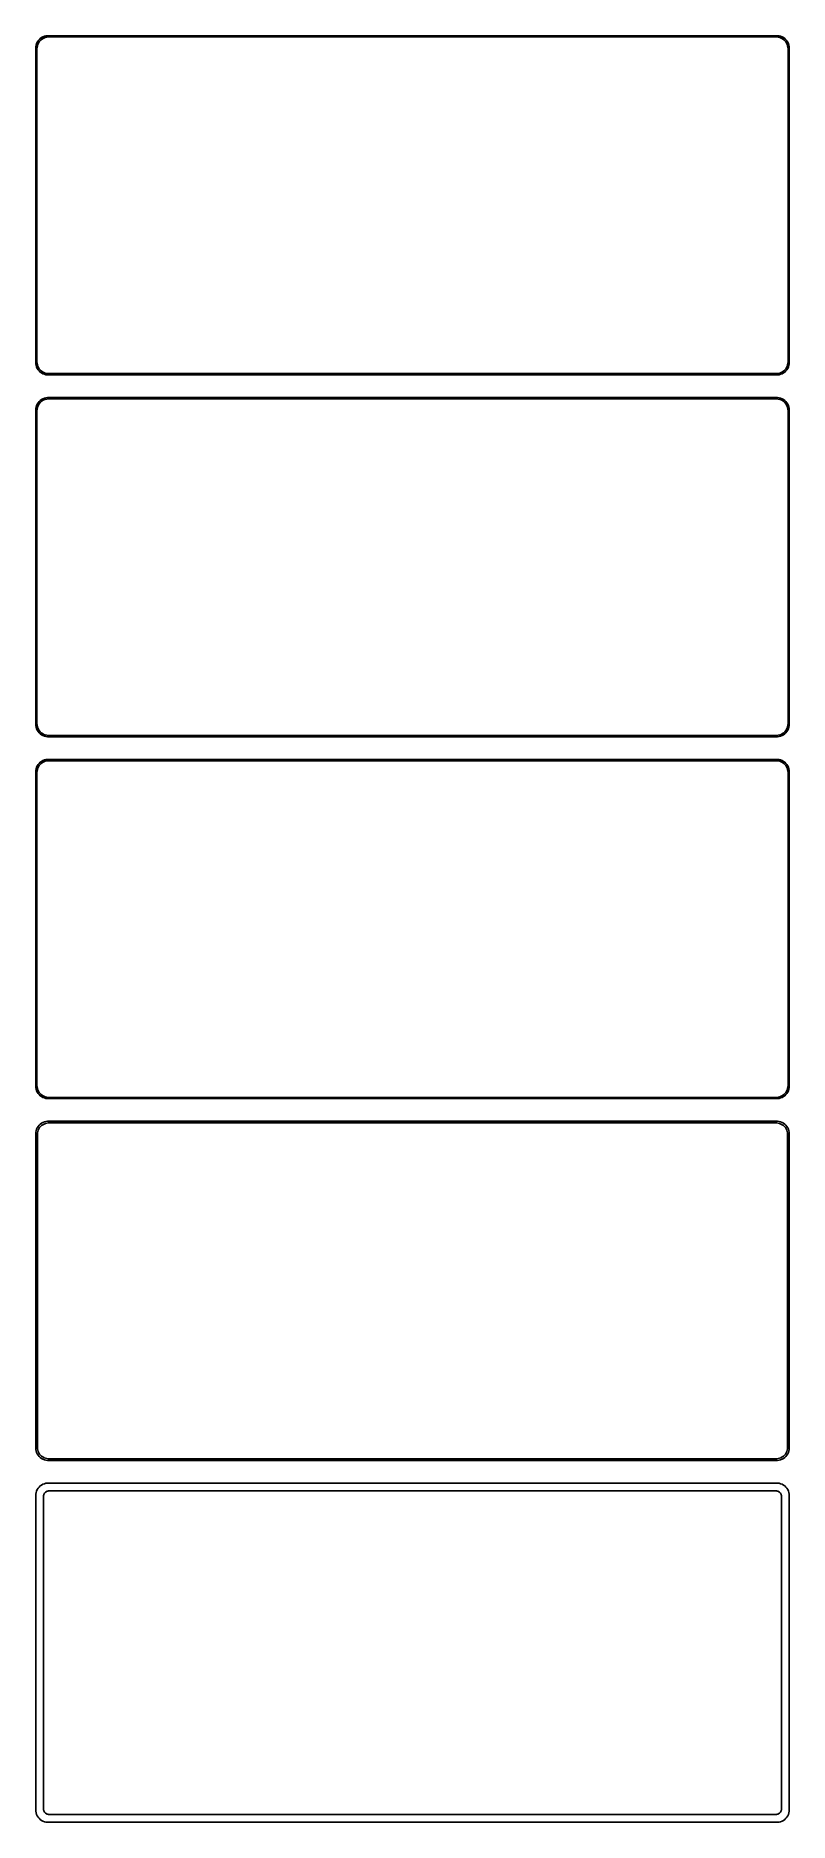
# Model space of a CAD drawing. Header units: metres. Extents: x -150 to 150, y 653 to 1363.
import ezdxf

# ---------------------------------------------------------------- set-up
doc = ezdxf.new("R2010")
doc.units = ezdxf.units.M

msp = doc.modelspace()

# ---------------------------------------------------------------- linework, layer by layer
for p, q in [((-149.961, 1359.13), (-150, 1358.5)), ((-150, 1358.5), (-150, 1233.5)), ((-149.843, 1359.74), (-149.961, 1359.13)), ((-149.649, 1360.34), (-149.843, 1359.74)), ((-149.382, 1360.91), (-149.649, 1360.34)), ((-149.5, 1358.25), (-149.463, 1358.85)), ((-149.5, 1233.75), (-149.5, 1358.25)), ((-149.463, 1358.85), (-149.351, 1359.43)), ((-149.045, 1361.44), (-149.382, 1360.91)), ((-149.351, 1359.43), (-149.166, 1360)), ((-149.166, 1360), (-148.912, 1360.54)), ((-148.645, 1361.92), (-149.045, 1361.44)), ((-148.912, 1360.54), (-148.593, 1361.04)), ((-148.187, 1362.35), (-148.645, 1361.92)), ((-148.593, 1361.04), (-148.213, 1361.5)), ((-148.213, 1361.5), (-147.778, 1361.91)), ((-147.679, 1362.72), (-148.187, 1362.35)), ((-147.778, 1361.91), (-147.295, 1362.26)), ((-147.129, 1363.02), (-147.679, 1362.72)), ((-147.295, 1362.26), (-146.772, 1362.55)), ((-146.545, 1363.26), (-147.129, 1363.02)), ((-146.772, 1362.55), (-146.218, 1362.77)), ((-145.937, 1363.41), (-146.545, 1363.26)), ((-146.218, 1362.77), (-145.64, 1362.92)), ((-145.314, 1363.49), (-145.937, 1363.41)), ((-145.64, 1362.92), (-145.048, 1362.99)), ((145.314, 1363.49), (-145.314, 1363.49)), ((-145.048, 1362.99), (145.048, 1362.99)), ((145.048, 1362.99), (145.64, 1362.92)), ((145.937, 1363.41), (145.314, 1363.49)), ((145.64, 1362.92), (146.218, 1362.77)), ((146.545, 1363.26), (145.937, 1363.41)), ((146.218, 1362.77), (146.772, 1362.55)), ((147.129, 1363.02), (146.545, 1363.26)), ((146.772, 1362.55), (147.295, 1362.26)), ((147.679, 1362.72), (147.129, 1363.02)), ((147.295, 1362.26), (147.778, 1361.91)), ((148.187, 1362.35), (147.679, 1362.72)), ((147.778, 1361.91), (148.213, 1361.5)), ((148.645, 1361.92), (148.187, 1362.35)), ((148.213, 1361.5), (148.593, 1361.04)), ((148.593, 1361.04), (148.912, 1360.54)), ((149.045, 1361.44), (148.645, 1361.92)), ((148.912, 1360.54), (149.166, 1360)), ((149.382, 1360.91), (149.045, 1361.44)), ((149.166, 1360), (149.351, 1359.43)), ((149.351, 1359.43), (149.463, 1358.85)), ((149.649, 1360.34), (149.382, 1360.91)), ((149.463, 1358.85), (149.5, 1358.25)), ((149.5, 1358.25), (149.5, 1233.75)), ((149.843, 1359.74), (149.649, 1360.34)), ((149.961, 1359.13), (149.843, 1359.74)), ((150, 1358.5), (149.961, 1359.13)), ((150, 1233.5), (150, 1358.5)), ((-150, 1233.5), (-149.961, 1232.87)), ((-149.961, 1232.87), (-149.843, 1232.26)), ((-149.843, 1232.26), (-149.649, 1231.66)), ((-149.649, 1231.66), (-149.382, 1231.09)), ((-149.463, 1233.15), (-149.5, 1233.75)), ((-149.351, 1232.57), (-149.463, 1233.15)), ((-149.382, 1231.09), (-149.045, 1230.56)), ((-149.166, 1232), (-149.351, 1232.57)), ((-148.912, 1231.46), (-149.166, 1232)), ((-149.045, 1230.56), (-148.645, 1230.08)), ((-148.593, 1230.96), (-148.912, 1231.46)), ((-148.645, 1230.08), (-148.187, 1229.65)), ((-148.213, 1230.5), (-148.593, 1230.96)), ((-147.778, 1230.09), (-148.213, 1230.5)), ((-147.295, 1229.74), (-147.778, 1230.09)), ((147.778, 1230.09), (147.295, 1229.74)), ((148.213, 1230.5), (147.778, 1230.09)), ((148.187, 1229.65), (148.645, 1230.08)), ((148.593, 1230.96), (148.213, 1230.5)), ((148.912, 1231.46), (148.593, 1230.96)), ((148.645, 1230.08), (149.045, 1230.56)), ((149.166, 1232), (148.912, 1231.46)), ((149.045, 1230.56), (149.382, 1231.09)), ((149.351, 1232.57), (149.166, 1232)), ((149.463, 1233.15), (149.351, 1232.57)), ((149.382, 1231.09), (149.649, 1231.66)), ((149.5, 1233.75), (149.463, 1233.15)), ((149.649, 1231.66), (149.843, 1232.26)), ((149.843, 1232.26), (149.961, 1232.87)), ((149.961, 1232.87), (150, 1233.5)), ((-148.187, 1229.65), (-147.679, 1229.28)), ((-147.679, 1229.28), (-147.129, 1228.98)), ((-146.772, 1229.45), (-147.295, 1229.74)), ((-147.129, 1228.98), (-146.545, 1228.74)), ((-146.218, 1229.23), (-146.772, 1229.45)), ((-146.545, 1228.74), (-145.937, 1228.59)), ((-145.64, 1229.08), (-146.218, 1229.23)), ((-145.937, 1228.59), (-145.314, 1228.51)), ((-145.048, 1229.01), (-145.64, 1229.08)), ((-145.314, 1228.51), (145.314, 1228.51)), ((145.048, 1229.01), (-145.048, 1229.01)), ((145.64, 1229.08), (145.048, 1229.01)), ((145.314, 1228.51), (145.937, 1228.59)), ((146.218, 1229.23), (145.64, 1229.08)), ((145.937, 1228.59), (146.545, 1228.74)), ((146.772, 1229.45), (146.218, 1229.23)), ((146.545, 1228.74), (147.129, 1228.98)), ((147.295, 1229.74), (146.772, 1229.45)), ((147.129, 1228.98), (147.679, 1229.28)), ((147.679, 1229.28), (148.187, 1229.65)), ((-149.649, 1216.34), (-149.843, 1215.74)), ((-149.382, 1216.91), (-149.649, 1216.34)), ((-149.045, 1217.44), (-149.382, 1216.91)), ((-149.351, 1215.43), (-149.166, 1216)), ((-149.166, 1216), (-148.912, 1216.54)), ((-148.645, 1217.92), (-149.045, 1217.44)), ((-148.912, 1216.54), (-148.593, 1217.04)), ((-148.187, 1218.35), (-148.645, 1217.92)), ((-148.593, 1217.04), (-148.213, 1217.5)), ((-148.213, 1217.5), (-147.778, 1217.91)), ((-147.679, 1218.72), (-148.187, 1218.35)), ((-147.778, 1217.91), (-147.295, 1218.26)), ((-147.129, 1219.02), (-147.679, 1218.72)), ((-147.295, 1218.26), (-146.772, 1218.55)), ((-146.545, 1219.26), (-147.129, 1219.02)), ((-146.772, 1218.55), (-146.218, 1218.77)), ((-145.937, 1219.41), (-146.545, 1219.26)), ((-146.218, 1218.77), (-145.64, 1218.92)), ((-145.314, 1219.49), (-145.937, 1219.41)), ((-145.64, 1218.92), (-145.048, 1218.99)), ((145.314, 1219.49), (-145.314, 1219.49)), ((-145.048, 1218.99), (145.048, 1218.99)), ((145.048, 1218.99), (145.64, 1218.92)), ((145.937, 1219.41), (145.314, 1219.49)), ((145.64, 1218.92), (146.218, 1218.77)), ((146.545, 1219.26), (145.937, 1219.41)), ((146.218, 1218.77), (146.772, 1218.55)), ((147.129, 1219.02), (146.545, 1219.26)), ((146.772, 1218.55), (147.295, 1218.26)), ((147.679, 1218.72), (147.129, 1219.02)), ((147.295, 1218.26), (147.778, 1217.91)), ((148.187, 1218.35), (147.679, 1218.72)), ((147.778, 1217.91), (148.213, 1217.5)), ((148.645, 1217.92), (148.187, 1218.35)), ((148.213, 1217.5), (148.593, 1217.04)), ((148.593, 1217.04), (148.912, 1216.54)), ((149.045, 1217.44), (148.645, 1217.92)), ((148.912, 1216.54), (149.166, 1216)), ((149.382, 1216.91), (149.045, 1217.44)), ((149.166, 1216), (149.351, 1215.43)), ((149.649, 1216.34), (149.382, 1216.91)), ((149.843, 1215.74), (149.649, 1216.34)), ((-149.961, 1215.13), (-150, 1214.5)), ((-150, 1214.5), (-150, 1089.5)), ((-149.843, 1215.74), (-149.961, 1215.13)), ((-149.5, 1214.25), (-149.463, 1214.85)), ((-149.5, 1089.75), (-149.5, 1214.25)), ((-149.463, 1214.85), (-149.351, 1215.43)), ((149.351, 1215.43), (149.463, 1214.85)), ((149.463, 1214.85), (149.5, 1214.25)), ((149.5, 1214.25), (149.5, 1089.75)), ((149.961, 1215.13), (149.843, 1215.74)), ((150, 1214.5), (149.961, 1215.13)), ((150, 1089.5), (150, 1214.5)), ((-150, 1089.5), (-149.961, 1088.87)), ((-149.961, 1088.87), (-149.843, 1088.26)), ((-149.843, 1088.26), (-149.649, 1087.66)), ((-149.463, 1089.15), (-149.5, 1089.75)), ((-149.351, 1088.57), (-149.463, 1089.15)), ((-149.166, 1088), (-149.351, 1088.57)), ((-148.912, 1087.46), (-149.166, 1088)), ((149.166, 1088), (148.912, 1087.46)), ((149.351, 1088.57), (149.166, 1088)), ((149.463, 1089.15), (149.351, 1088.57)), ((149.5, 1089.75), (149.463, 1089.15)), ((149.649, 1087.66), (149.843, 1088.26)), ((149.843, 1088.26), (149.961, 1088.87)), ((149.961, 1088.87), (150, 1089.5)), ((-149.649, 1087.66), (-149.382, 1087.09)), ((-149.382, 1087.09), (-149.045, 1086.56)), ((-149.045, 1086.56), (-148.645, 1086.08)), ((-148.593, 1086.96), (-148.912, 1087.46)), ((-148.645, 1086.08), (-148.187, 1085.65)), ((-148.213, 1086.5), (-148.593, 1086.96)), ((-147.778, 1086.09), (-148.213, 1086.5)), ((-148.187, 1085.65), (-147.679, 1085.28)), ((-147.295, 1085.74), (-147.778, 1086.09)), ((-147.679, 1085.28), (-147.129, 1084.98)), ((-146.772, 1085.45), (-147.295, 1085.74)), ((-147.129, 1084.98), (-146.545, 1084.74)), ((-146.218, 1085.23), (-146.772, 1085.45)), ((-146.545, 1084.74), (-145.937, 1084.59)), ((-145.64, 1085.08), (-146.218, 1085.23)), ((-145.937, 1084.59), (-145.314, 1084.51)), ((-145.048, 1085.01), (-145.64, 1085.08)), ((-145.314, 1084.51), (145.314, 1084.51)), ((145.048, 1085.01), (-145.048, 1085.01)), ((145.64, 1085.08), (145.048, 1085.01)), ((145.314, 1084.51), (145.937, 1084.59)), ((146.218, 1085.23), (145.64, 1085.08)), ((145.937, 1084.59), (146.545, 1084.74)), ((146.772, 1085.45), (146.218, 1085.23)), ((146.545, 1084.74), (147.129, 1084.98)), ((147.295, 1085.74), (146.772, 1085.45)), ((147.129, 1084.98), (147.679, 1085.28)), ((147.778, 1086.09), (147.295, 1085.74)), ((147.679, 1085.28), (148.187, 1085.65)), ((148.213, 1086.5), (147.778, 1086.09)), ((148.187, 1085.65), (148.645, 1086.08)), ((148.593, 1086.96), (148.213, 1086.5)), ((148.912, 1087.46), (148.593, 1086.96)), ((148.645, 1086.08), (149.045, 1086.56)), ((149.045, 1086.56), (149.382, 1087.09)), ((149.382, 1087.09), (149.649, 1087.66)), ((-148.645, 1073.92), (-149.045, 1073.44)), ((-148.187, 1074.35), (-148.645, 1073.92)), ((-148.213, 1073.5), (-147.778, 1073.91)), ((-147.679, 1074.72), (-148.187, 1074.35)), ((-147.778, 1073.91), (-147.295, 1074.26)), ((-147.129, 1075.02), (-147.679, 1074.72)), ((-147.295, 1074.26), (-146.772, 1074.55)), ((-146.545, 1075.26), (-147.129, 1075.02)), ((-146.772, 1074.55), (-146.218, 1074.77)), ((-145.937, 1075.41), (-146.545, 1075.26)), ((-146.218, 1074.77), (-145.64, 1074.92)), ((-145.314, 1075.49), (-145.937, 1075.41)), ((-145.64, 1074.92), (-145.048, 1074.99)), ((145.314, 1075.49), (-145.314, 1075.49)), ((-145.048, 1074.99), (145.048, 1074.99)), ((145.048, 1074.99), (145.64, 1074.92)), ((145.937, 1075.41), (145.314, 1075.49)), ((145.64, 1074.92), (146.218, 1074.77)), ((146.545, 1075.26), (145.937, 1075.41)), ((146.218, 1074.77), (146.772, 1074.55)), ((147.129, 1075.02), (146.545, 1075.26)), ((146.772, 1074.55), (147.295, 1074.26)), ((147.679, 1074.72), (147.129, 1075.02)), ((147.295, 1074.26), (147.778, 1073.91)), ((148.187, 1074.35), (147.679, 1074.72)), ((147.778, 1073.91), (148.213, 1073.5)), ((148.645, 1073.92), (148.187, 1074.35)), ((149.045, 1073.44), (148.645, 1073.92)), ((-149.961, 1071.13), (-150, 1070.5)), ((-150, 1070.5), (-150, 945.5)), ((-149.843, 1071.74), (-149.961, 1071.13)), ((-149.649, 1072.34), (-149.843, 1071.74)), ((-149.382, 1072.91), (-149.649, 1072.34)), ((-149.5, 1070.25), (-149.463, 1070.85)), ((-149.5, 945.75), (-149.5, 1070.25)), ((-149.463, 1070.85), (-149.351, 1071.43)), ((-149.045, 1073.44), (-149.382, 1072.91)), ((-149.351, 1071.43), (-149.166, 1072)), ((-149.166, 1072), (-148.912, 1072.54)), ((-148.912, 1072.54), (-148.593, 1073.04)), ((-148.593, 1073.04), (-148.213, 1073.5)), ((148.213, 1073.5), (148.593, 1073.04)), ((148.593, 1073.04), (148.912, 1072.54)), ((148.912, 1072.54), (149.166, 1072)), ((149.382, 1072.91), (149.045, 1073.44)), ((149.166, 1072), (149.351, 1071.43)), ((149.351, 1071.43), (149.463, 1070.85)), ((149.649, 1072.34), (149.382, 1072.91)), ((149.463, 1070.85), (149.5, 1070.25)), ((149.5, 1070.25), (149.5, 945.75)), ((149.843, 1071.74), (149.649, 1072.34)), ((149.961, 1071.13), (149.843, 1071.74)), ((150, 1070.5), (149.961, 1071.13)), ((150, 945.5), (150, 1070.5)), ((-149.463, 945.155), (-149.5, 945.75)), ((149.5, 945.75), (149.463, 945.155)), ((-150, 945.5), (-149.961, 944.873)), ((-149.961, 944.873), (-149.843, 944.257)), ((-149.843, 944.257), (-149.649, 943.659)), ((-149.649, 943.659), (-149.382, 943.091)), ((-149.351, 944.569), (-149.463, 945.155)), ((-149.382, 943.091), (-149.045, 942.561)), ((-149.166, 944.001), (-149.351, 944.569)), ((-148.912, 943.462), (-149.166, 944.001)), ((-149.045, 942.561), (-148.645, 942.077)), ((-148.593, 942.958), (-148.912, 943.462)), ((-148.645, 942.077), (-148.187, 941.647)), ((-148.213, 942.498), (-148.593, 942.958)), ((-147.778, 942.09), (-148.213, 942.498)), ((-148.187, 941.647), (-147.679, 941.278)), ((-147.295, 941.739), (-147.778, 942.09)), ((-147.679, 941.278), (-147.129, 940.976)), ((-146.772, 941.452), (-147.295, 941.739)), ((-147.129, 940.976), (-146.545, 940.745)), ((-146.218, 941.232), (-146.772, 941.452)), ((-146.545, 940.745), (-145.937, 940.589)), ((-145.64, 941.084), (-146.218, 941.232)), ((-145.937, 940.589), (-145.314, 940.51)), ((-145.048, 941.009), (-145.64, 941.084)), ((-145.314, 940.51), (145.314, 940.51)), ((145.048, 941.009), (-145.048, 941.009)), ((145.64, 941.084), (145.048, 941.009)), ((145.314, 940.51), (145.937, 940.589)), ((146.218, 941.232), (145.64, 941.084)), ((145.937, 940.589), (146.545, 940.745)), ((146.772, 941.452), (146.218, 941.232)), ((146.545, 940.745), (147.129, 940.976)), ((147.295, 941.739), (146.772, 941.452)), ((147.129, 940.976), (147.679, 941.278)), ((147.778, 942.09), (147.295, 941.739)), ((147.679, 941.278), (148.187, 941.647)), ((148.213, 942.498), (147.778, 942.09)), ((148.187, 941.647), (148.645, 942.077)), ((148.593, 942.958), (148.213, 942.498)), ((148.912, 943.462), (148.593, 942.958)), ((148.645, 942.077), (149.045, 942.561)), ((149.166, 944.001), (148.912, 943.462)), ((149.045, 942.561), (149.382, 943.091)), ((149.351, 944.569), (149.166, 944.001)), ((149.463, 945.155), (149.351, 944.569)), ((149.382, 943.091), (149.649, 943.659)), ((149.649, 943.659), (149.843, 944.257)), ((149.843, 944.257), (149.961, 944.873)), ((149.961, 944.873), (150, 945.5)), ((-145.937, 931.411), (-146.545, 931.255)), ((-145.314, 931.49), (-145.937, 931.411)), ((145.314, 931.49), (-145.314, 931.49)), ((145.937, 931.411), (145.314, 931.49)), ((146.545, 931.255), (145.937, 931.411)), ((-149.961, 927.127), (-150, 926.5)), ((-150, 926.5), (-150, 801.5)), ((-149.843, 927.743), (-149.961, 927.127)), ((-149.649, 928.341), (-149.843, 927.743)), ((-149.382, 928.909), (-149.649, 928.341)), ((-149.045, 929.439), (-149.382, 928.909)), ((-149.328, 926.25), (-149.292, 926.824)), ((-149.328, 801.75), (-149.328, 926.25)), ((-149.292, 926.824), (-149.185, 927.389)), ((-149.185, 927.389), (-149.007, 927.935)), ((-148.645, 929.923), (-149.045, 929.439)), ((-149.007, 927.935), (-148.762, 928.456)), ((-148.762, 928.456), (-148.454, 928.941)), ((-148.187, 930.353), (-148.645, 929.923)), ((-148.454, 928.941), (-148.088, 929.384)), ((-147.679, 930.722), (-148.187, 930.353)), ((-148.088, 929.384), (-147.668, 929.778)), ((-147.129, 931.024), (-147.679, 930.722)), ((-147.668, 929.778), (-147.203, 930.116)), ((-147.203, 930.116), (-146.699, 930.393)), ((-146.545, 931.255), (-147.129, 931.024)), ((-146.699, 930.393), (-146.165, 930.604)), ((-146.165, 930.604), (-145.608, 930.747)), ((-145.608, 930.747), (-145.037, 930.819)), ((-145.037, 930.819), (145.037, 930.819)), ((145.037, 930.819), (145.608, 930.747)), ((145.608, 930.747), (146.165, 930.604)), ((146.165, 930.604), (146.699, 930.393)), ((147.129, 931.024), (146.545, 931.255)), ((146.699, 930.393), (147.203, 930.116)), ((147.679, 930.722), (147.129, 931.024)), ((147.203, 930.116), (147.668, 929.778)), ((147.668, 929.778), (148.088, 929.384)), ((148.187, 930.353), (147.679, 930.722)), ((148.088, 929.384), (148.454, 928.941)), ((148.645, 929.923), (148.187, 930.353)), ((148.454, 928.941), (148.762, 928.456)), ((149.045, 929.439), (148.645, 929.923)), ((148.762, 928.456), (149.007, 927.935)), ((149.007, 927.935), (149.185, 927.389)), ((149.382, 928.909), (149.045, 929.439)), ((149.185, 927.389), (149.292, 926.824)), ((149.292, 926.824), (149.328, 926.25)), ((149.328, 926.25), (149.328, 801.75)), ((149.649, 928.341), (149.382, 928.909)), ((149.843, 927.743), (149.649, 928.341)), ((149.961, 927.127), (149.843, 927.743)), ((150, 926.5), (149.961, 927.127)), ((150, 801.5), (150, 926.5)), ((-150, 801.5), (-149.961, 800.873)), ((-149.961, 800.873), (-149.843, 800.257)), ((-149.843, 800.257), (-149.649, 799.659)), ((-149.649, 799.659), (-149.382, 799.091)), ((-149.382, 799.091), (-149.045, 798.561)), ((-149.292, 801.176), (-149.328, 801.75)), ((-149.185, 800.611), (-149.292, 801.176)), ((-149.007, 800.065), (-149.185, 800.611)), ((-149.045, 798.561), (-148.645, 798.077)), ((-148.762, 799.544), (-149.007, 800.065)), ((-148.454, 799.059), (-148.762, 799.544)), ((-148.645, 798.077), (-148.187, 797.647)), ((-148.088, 798.616), (-148.454, 799.059)), ((-148.187, 797.647), (-147.679, 797.278)), ((-147.668, 798.222), (-148.088, 798.616)), ((-147.679, 797.278), (-147.129, 796.976)), ((-147.203, 797.884), (-147.668, 798.222)), ((-146.699, 797.607), (-147.203, 797.884)), ((-147.129, 796.976), (-146.545, 796.745)), ((-146.165, 797.396), (-146.699, 797.607)), ((-146.545, 796.745), (-145.937, 796.589)), ((-145.608, 797.253), (-146.165, 797.396)), ((-145.937, 796.589), (-145.314, 796.51)), ((-145.037, 797.181), (-145.608, 797.253)), ((-145.314, 796.51), (145.314, 796.51)), ((145.037, 797.181), (-145.037, 797.181)), ((145.608, 797.253), (145.037, 797.181)), ((145.314, 796.51), (145.937, 796.589)), ((146.165, 797.396), (145.608, 797.253)), ((145.937, 796.589), (146.545, 796.745)), ((146.699, 797.607), (146.165, 797.396)), ((146.545, 796.745), (147.129, 796.976)), ((147.203, 797.884), (146.699, 797.607)), ((147.129, 796.976), (147.679, 797.278)), ((147.668, 798.222), (147.203, 797.884)), ((148.088, 798.616), (147.668, 798.222)), ((147.679, 797.278), (148.187, 797.647)), ((148.454, 799.059), (148.088, 798.616)), ((148.187, 797.647), (148.645, 798.077)), ((148.762, 799.544), (148.454, 799.059)), ((148.645, 798.077), (149.045, 798.561)), ((149.007, 800.065), (148.762, 799.544)), ((149.185, 800.611), (149.007, 800.065)), ((149.045, 798.561), (149.382, 799.091)), ((149.292, 801.176), (149.185, 800.611)), ((149.328, 801.75), (149.292, 801.176)), ((149.382, 799.091), (149.649, 799.659)), ((149.649, 799.659), (149.843, 800.257)), ((149.843, 800.257), (149.961, 800.873)), ((149.961, 800.873), (150, 801.5)), ((-149.961, 783.127), (-150, 782.5)), ((-150, 782.5), (-150, 657.5)), ((-149.843, 783.743), (-149.961, 783.127)), ((-149.649, 784.341), (-149.843, 783.743)), ((-149.382, 784.909), (-149.649, 784.341)), ((-149.045, 785.439), (-149.382, 784.909)), ((-148.645, 785.923), (-149.045, 785.439)), ((-148.187, 786.353), (-148.645, 785.923)), ((-147.679, 786.722), (-148.187, 786.353)), ((-147.129, 787.024), (-147.679, 786.722)), ((-146.545, 787.255), (-147.129, 787.024)), ((-146.86, 782.25), (-146.843, 782.514)), ((-146.86, 657.75), (-146.86, 782.25)), ((-146.843, 782.514), (-146.793, 782.775)), ((-146.793, 782.775), (-146.711, 783.027)), ((-146.711, 783.027), (-146.599, 783.266)), ((-146.599, 783.266), (-146.457, 783.49)), ((-145.937, 787.411), (-146.545, 787.255)), ((-146.457, 783.49), (-146.288, 783.694)), ((-146.288, 783.694), (-146.095, 783.875)), ((-146.095, 783.875), (-145.88, 784.031)), ((-145.314, 787.49), (-145.937, 787.411)), ((-145.88, 784.031), (-145.648, 784.159)), ((-145.648, 784.159), (-145.402, 784.256)), ((-145.402, 784.256), (-145.145, 784.322)), ((145.314, 787.49), (-145.314, 787.49)), ((-145.145, 784.322), (-144.882, 784.355)), ((-144.882, 784.355), (144.882, 784.355)), ((144.882, 784.355), (145.145, 784.322)), ((145.145, 784.322), (145.402, 784.256)), ((145.937, 787.411), (145.314, 787.49)), ((145.402, 784.256), (145.648, 784.159)), ((145.648, 784.159), (145.88, 784.031)), ((145.88, 784.031), (146.095, 783.875)), ((146.545, 787.255), (145.937, 787.411)), ((146.095, 783.875), (146.288, 783.694)), ((146.288, 783.694), (146.457, 783.49)), ((146.457, 783.49), (146.599, 783.266)), ((147.129, 787.024), (146.545, 787.255)), ((146.599, 783.266), (146.711, 783.027)), ((146.711, 783.027), (146.793, 782.775)), ((146.793, 782.775), (146.843, 782.514)), ((146.843, 782.514), (146.86, 782.25)), ((146.86, 782.25), (146.86, 657.75)), ((147.679, 786.722), (147.129, 787.024)), ((148.187, 786.353), (147.679, 786.722)), ((148.645, 785.923), (148.187, 786.353)), ((149.045, 785.439), (148.645, 785.923)), ((149.382, 784.909), (149.045, 785.439)), ((149.649, 784.341), (149.382, 784.909)), ((149.843, 783.743), (149.649, 784.341)), ((149.961, 783.127), (149.843, 783.743)), ((150, 782.5), (149.961, 783.127)), ((150, 657.5), (150, 782.5)), ((-150, 657.5), (-149.961, 656.873)), ((-149.961, 656.873), (-149.843, 656.257)), ((-149.843, 656.257), (-149.649, 655.659)), ((-149.649, 655.659), (-149.382, 655.091)), ((-149.382, 655.091), (-149.045, 654.561)), ((-149.045, 654.561), (-148.645, 654.077)), ((-146.843, 657.486), (-146.86, 657.75)), ((-146.793, 657.225), (-146.843, 657.486)), ((-146.711, 656.973), (-146.793, 657.225)), ((-146.599, 656.734), (-146.711, 656.973)), ((-146.457, 656.51), (-146.599, 656.734)), ((-146.288, 656.306), (-146.457, 656.51)), ((-146.095, 656.125), (-146.288, 656.306)), ((-145.88, 655.969), (-146.095, 656.125)), ((-145.648, 655.841), (-145.88, 655.969)), ((-145.402, 655.744), (-145.648, 655.841)), ((-145.145, 655.678), (-145.402, 655.744)), ((-144.882, 655.645), (-145.145, 655.678)), ((144.882, 655.645), (-144.882, 655.645)), ((145.145, 655.678), (144.882, 655.645)), ((145.402, 655.744), (145.145, 655.678)), ((145.648, 655.841), (145.402, 655.744)), ((145.88, 655.969), (145.648, 655.841)), ((146.095, 656.125), (145.88, 655.969)), ((146.288, 656.306), (146.095, 656.125)), ((146.457, 656.51), (146.288, 656.306)), ((146.599, 656.734), (146.457, 656.51)), ((146.711, 656.973), (146.599, 656.734)), ((146.793, 657.225), (146.711, 656.973)), ((146.843, 657.486), (146.793, 657.225)), ((146.86, 657.75), (146.843, 657.486)), ((148.645, 654.077), (149.045, 654.561)), ((149.045, 654.561), (149.382, 655.091)), ((149.382, 655.091), (149.649, 655.659)), ((149.649, 655.659), (149.843, 656.257)), ((149.843, 656.257), (149.961, 656.873)), ((149.961, 656.873), (150, 657.5)), ((-148.645, 654.077), (-148.187, 653.647)), ((-148.187, 653.647), (-147.679, 653.278)), ((-147.679, 653.278), (-147.129, 652.976)), ((-147.129, 652.976), (-146.545, 652.745)), ((-146.545, 652.745), (-145.937, 652.589)), ((-145.937, 652.589), (-145.314, 652.51)), ((-145.314, 652.51), (145.314, 652.51)), ((145.314, 652.51), (145.937, 652.589)), ((145.937, 652.589), (146.545, 652.745)), ((146.545, 652.745), (147.129, 652.976)), ((147.129, 652.976), (147.679, 653.278)), ((147.679, 653.278), (148.187, 653.647)), ((148.187, 653.647), (148.645, 654.077))]:
    msp.add_line(p, q)

doc.saveas('drawing.dxf')
